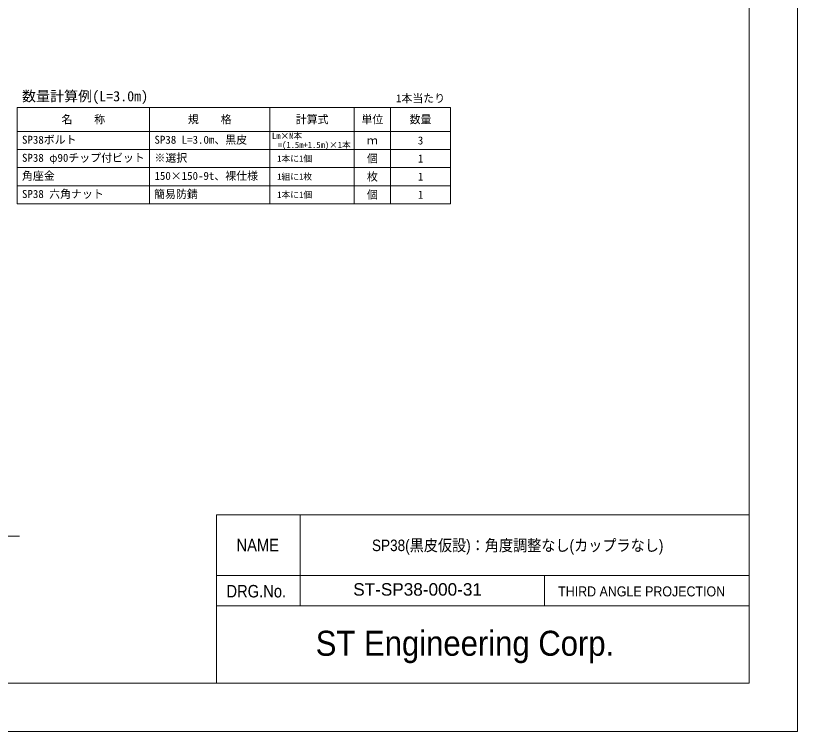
# Model space of a CAD drawing. Units: millimetres, scale not verified. Extents: x 12406 to 14086, y 374 to 1562.
# Drawn here: x 13437 to 14086, y 374 to 968 of the extents above; entities that cross this region are included whole.
import ezdxf
from ezdxf.enums import TextEntityAlignment as Align

# ---------------------------------------------------------------- set-up
doc = ezdxf.new("R2010")
doc.units = ezdxf.units.MM
doc.header["$LTSCALE"] = 2
doc.linetypes.add('CHAIN', pattern=[18.5, 12, -1.5, 3.5, -1.5])
for name, color, linetype, lineweight in [('4中心線', 1, 'CHAIN', 15), ('7 枠・タイトル', 7, 'Continuous', 13), ('8 数量表', 7, 'Continuous', 13)]:
    doc.layers.add(name, color=color, linetype=linetype, lineweight=lineweight)
doc.styles.add('ＭＳ ゴシック', font='')
doc.styles.add('ＭＳ Ｐゴシック', font='')
doc.styles.get('ＭＳ ゴシック').set_extended_font_data('MS Gothic')
doc.styles.get('ＭＳ Ｐゴシック').set_extended_font_data('MS PGothic')

msp = doc.modelspace()

# ---------------------------------------------------------------- linework, layer by layer
at = {"layer": '4中心線'}
msp.add_line((13342.079, 535.9), (13441.762, 535.694), dxfattribs=at)
at = {"layer": '7 枠・タイトル'}
for p, q in [((14085.938, 1561.732), (14085.938, 373.732)), ((14045.938, 1521.732), (14045.938, 413.732)), ((13603.62, 553.428), (14045.938, 553.428)), ((13603.62, 553.428), (13603.62, 413.732)), ((13672.99, 553.428), (13672.99, 477.976)), ((13603.62, 503.126), (14045.938, 503.126)), ((13876.068, 503.126), (13876.068, 477.976)), ((13603.62, 477.976), (14045.938, 477.976)), ((12445.938, 413.732), (14045.938, 413.732)), ((12405.938, 373.732), (14085.938, 373.732))]:
    msp.add_line(p, q, dxfattribs=at)
at = {"layer": '8 数量表'}
for p, q in [((13438.058, 891.614), (13798.058, 891.614)), ((13438.058, 891.614), (13438.058, 811.614)), ((13548.058, 891.614), (13548.058, 811.614)), ((13648.058, 891.614), (13648.058, 811.614)), ((13718.058, 891.614), (13718.058, 811.614)), ((13748.058, 891.614), (13748.058, 811.614)), ((13798.058, 891.614), (13798.058, 811.614)), ((13438.058, 871.614), (13798.058, 871.614)), ((13438.058, 856.614), (13798.058, 856.614)), ((13438.058, 841.614), (13798.058, 841.614)), ((13438.058, 841.614), (13798.058, 841.614)), ((13438.058, 826.614), (13798.058, 826.614)), ((13438.058, 811.614), (13798.058, 811.614))]:
    msp.add_line(p, q, dxfattribs=at)

# ---------------------------------------------------------------- texts
at = {"layer": '7 枠・タイトル', "style": 'ＭＳ Ｐゴシック'}
for s, height, width, p in [('NAME', 10.37, 0.9, (13620.242, 520.035)), ('DRG.No.', 10.37, 0.9, (13611.904, 481.767)), ('ST-SP38-000-31', 10.37, 1.05, (13717.16, 483.239)), ('THIRD ANGLE PROJECTION', 8.297, 0.95, (13887.32, 483.256)), ('ST Engineering Corp.', 20.74, 0.95, (13686.014, 430.263))]:
    msp.add_text(s, height=height, dxfattribs=dict(at, width=width)).set_placement(p, align=Align.BOTTOM_LEFT)
at = {"layer": '7 枠・タイトル', "style": 'ＭＳ Ｐゴシック', "width": 0.9}
msp.add_text('SP38(黒皮仮設)：角度調整なし(カップラなし)', height=9.556, dxfattribs=at).set_placement((13853.721, 528.094), align=Align.MIDDLE_CENTER)
at = {"layer": '8 数量表', "style": 'ＭＳ ゴシック'}
for s, height, p in [('数量計算例(L=3.0m)', 8.545, (13442.131, 894.051)), ('SP38ボルト', 6.646, (13442.131, 859.415)), ('SP38 L=3.0m、黒皮', 6.646, (13552.131, 859.415)), ('SP38 φ90チップ付ビット', 6.646, (13442.131, 844.415)), ('※選択', 6.646, (13552.131, 844.415)), ('角座金', 6.646, (13442.131, 829.415)), ('150×150-9t、裸仕様', 6.646, (13552.131, 829.415)), ('SP38 六角ナット', 6.646, (13442.131, 814.415)), ('簡易防錆', 6.646, (13551.84, 814.217))]:
    msp.add_text(s, height=height, dxfattribs=at).set_placement(p, align=Align.BOTTOM_LEFT)
for s, height, p in [('1本当たり', 6.646, (13773.058, 899.114)), ('名\u3000  称', 6.646, (13493.058, 881.614)), ('規\u3000\u3000格', 6.646, (13598.058, 881.614)), ('計算式', 6.646, (13683.058, 881.614)), ('単位', 6.646, (13733.058, 881.614)), ('数量', 6.646, (13773.058, 881.614)), (' =(1.5m+1.5m)×1本', 5.222, (13683.058, 860.442)), ('ｍ', 6.646, (13733.058, 864.114)), ('3', 6.646, (13773.058, 864.114)), ('個', 6.646, (13733.058, 849.114)), ('1', 6.646, (13773.058, 849.114)), ('枚', 6.646, (13733.058, 834.114)), ('1', 6.646, (13773.058, 834.114)), ('個', 6.646, (13733.058, 819.114)), ('1', 6.646, (13773.058, 819.114))]:
    msp.add_text(s, height=height, dxfattribs=at).set_placement(p, align=Align.MIDDLE_CENTER)
for s, p in [('Lm×N本', (13674.771, 867.942)), ('1本に1個', (13683.058, 849.114)), ('1組に1枚', (13683.058, 834.114)), ('1本に1個', (13683.058, 819.114))]:
    msp.add_text(s, height=5.222, dxfattribs=at).set_placement(p, align=Align.MIDDLE_RIGHT)

doc.saveas('drawing.dxf')
